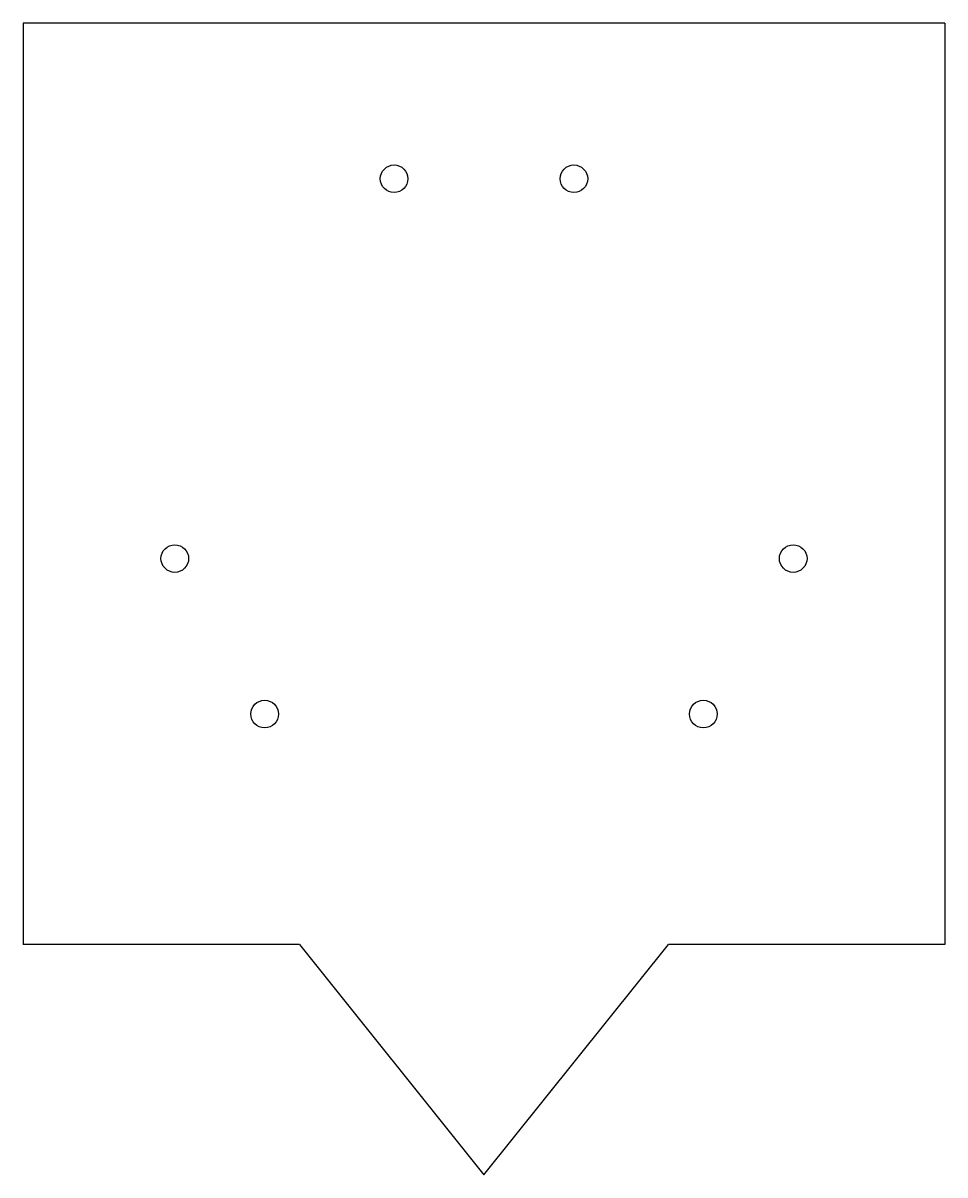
# Model space of a CAD drawing. Extents: x -56 to 44, y -95 to 30.
import ezdxf

# ---------------------------------------------------------------- set-up
doc = ezdxf.new("R2010")
doc.units = 0
doc.header["$MEASUREMENT"] = 0
doc.layers.add('VISIBLE', color=7, linetype='CONTINUOUS')

msp = doc.modelspace()

# ---------------------------------------------------------------- linework, layer by layer
at = {"layer": 'VISIBLE'}
for p, q in [((44, 30), (-56, 30)), ((-56, 30), (-56, -70)), ((44, 30), (44, -70)), ((-26, -70), (-6, -95)), ((-6, -95), (14, -70)), ((-26, -70), (-56, -70)), ((44, -70), (14, -70))]:
    msp.add_line(p, q, dxfattribs=at)
for centre in [(-15.75, 13.1), (3.75, 13.1), (-39.54, -28.11), (27.54, -28.11), (-29.79, -44.99), (17.79, -44.99)]:
    msp.add_circle(centre, 1.5, dxfattribs=at)

doc.saveas('drawing.dxf')
